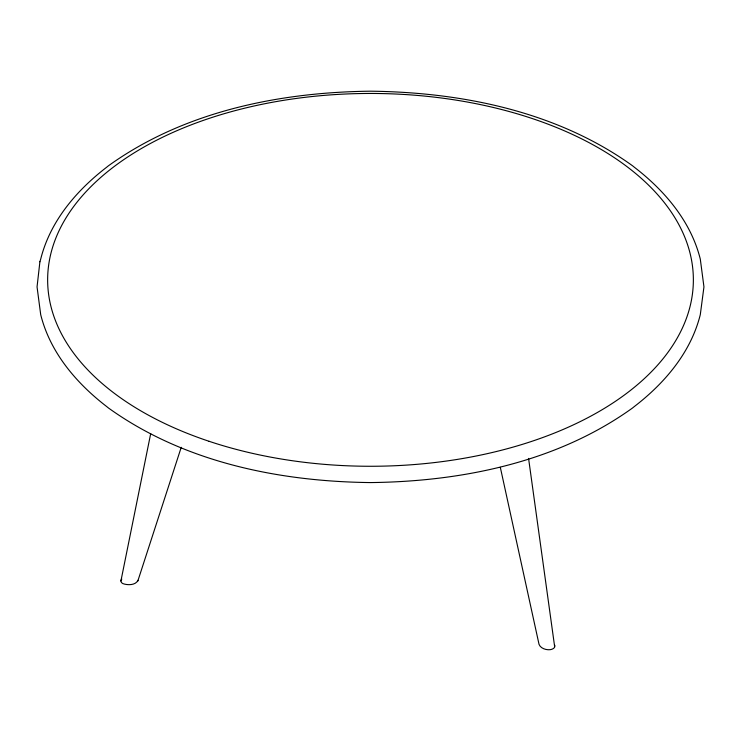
<?xml version="1.0" encoding="UTF-8"?>
<svg xmlns="http://www.w3.org/2000/svg" width="741" height="741" viewBox="0 0 741 741"><rect width="100%" height="100%" fill="white"/><g stroke="black" fill="none" stroke-linecap="round" stroke-linejoin="round"><path stroke-width="1.11" d="M120.922 580.953L150.701 433.596M528.574 458.401L554.703 647.05A6.373 3.677 0 0 1 550.137 649.69C546.071 650.144 540.578 648.403 539.04 644.374L500.323 467.349M121.811 579.082L121.154 579.981A6.373 3.677 0 0 0 122.821 583.584C127.498 585.362 135.631 585.409 137.974 580.305M137.733 581.277L181.23 447.314M554.676 645.105L554.916 646.078M39.903 261.758L37.05 286.887L40.699 314.638C50.11 352.438 76.314 383.171 106.593 406.485L108.418 407.958C183.935 462.254 278.931 481.53 370.5 482.576C462.069 481.53 557.065 462.254 632.582 407.958L634.407 406.485C664.686 383.171 690.89 352.438 700.301 314.638L703.95 286.887L700.301 259.128C690.89 221.337 664.686 190.604 634.407 167.281L632.582 165.808C557.065 111.521 462.069 92.236 370.5 91.189C278.931 92.236 183.935 111.521 108.418 165.808L106.593 167.281C76.314 190.604 50.11 221.337 40.699 259.128L39.903 261.758M209.064 441.293A322.863 186.408 0 0 0 693.363 279.857A322.863 186.408 0 0 0 209.064 118.43A322.863 186.408 0 0 0 209.064 441.293"/></g></svg>
